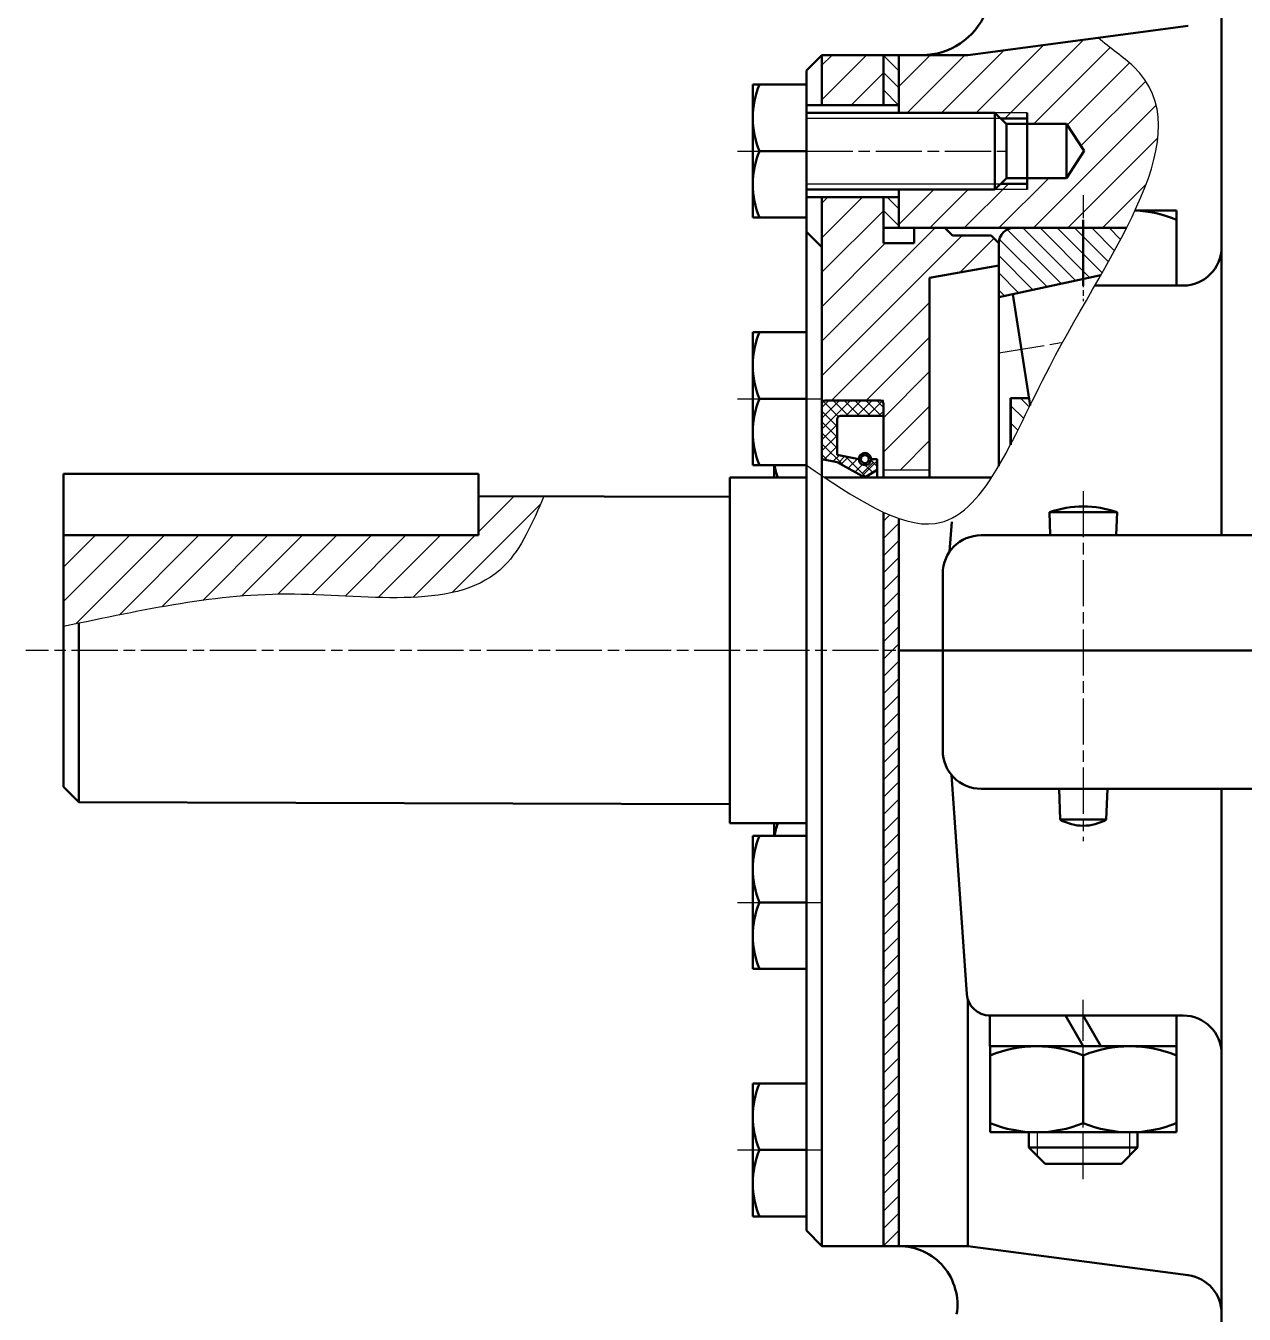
# Model space of a CAD drawing. Header units: millimetres. Extents: x -11122 to -2883, y -3177 to -1688.
# Drawn here: x -7658.4 to -7499.8, y -2657 to -2489.3 of the extents above; entities that cross this region are included whole.
import ezdxf

# ---------------------------------------------------------------- set-up
doc = ezdxf.new("R2010")
doc.units = ezdxf.units.MM
doc.header["$LTSCALE"] = 0.5
doc.linetypes.add('AM_ISO08W050', pattern=[18, 12, -1.5, 3, -1.5])
doc.linetypes.add('AM_ISO08W050x2', pattern=[9, 6, -0.75, 1.5, -0.75])
for name, color, linetype, lineweight in [('AM_0', 7, 'Continuous', 50), ('AM_0N', 7, 'Continuous', 50), ('AM_4', 3, 'Continuous', 25), ('AM_7', 4, 'AM_ISO08W050', 25), ('AM_8N', 1, 'Continuous', 25), ('duong_dam', 7, 'Continuous', 50), ('nét đậm', 7, 'Continuous', 50)]:
    doc.layers.add(name, color=color, linetype=linetype, lineweight=lineweight)
pattern_1 = [(45, (0, 0), (-2.245064030267288, 2.245064030267288), [])]
pattern_2 = [(135, (0, 0), (-1.122532015133644, -1.122532015133644), [])]

msp = doc.modelspace()

# ---------------------------------------------------------------- hatches: boundary and pattern name
at = {"layer": 'AM_7', "lineweight": 25}
h = msp.add_hatch(dxfattribs=at)
h.set_pattern_fill('ANSI31', color=256)
h.set_pattern_definition([(45, (-8926.646207512727, -5495.487000423553), (-2.245064030267288, 2.245064030267288), [])])
edge = h.paths.add_edge_path()
edge.add_spline(control_points=[(-7515.161809192278, -2515.598235534067), (-7510.904182177324, -2507.201898470954), (-7508.322023857749, -2497.99382949726), (-7517.335243558196, -2492.189512975829), (-7518.850264285968, -2490.844018757228)], knot_values=[59.98348533501261, 59.98348533501261, 59.98348533501261, 59.98348533501261, 84.16502906134838, 90.14529633920203, 90.14529633920328, 90.14529633920328, 90.14529633920328], degree=3, periodic=0)
edge.add_line((-7518.850264285968, -2490.844018757229), (-7535.788854884942, -2493.098235534057))
edge.add_line((-7535.788854884941, -2493.098235534057), (-7541.792735143939, -2493.098235534057))
edge.add_line((-7541.792735143939, -2493.098235534057), (-7544.788854884921, -2493.098235534056))
edge.add_line((-7544.788854884921, -2493.098235534056), (-7544.788854884921, -2500.598235534056))
edge.add_line((-7544.788854884921, -2500.598235534056), (-7532.288854884921, -2500.598235534056))
edge.add_line((-7532.288854884921, -2500.598235534056), (-7531.538854884921, -2501.348235534056))
edge.add_line((-7531.538854884921, -2501.348235534056), (-7528.072187784921, -2501.348230954579))
edge.add_line((-7528.072187784921, -2501.348230954579), (-7528.072186862191, -2502.046738504577))
edge.add_line((-7528.072186862191, -2502.046738504577), (-7522.952790276899, -2502.046731741842))
edge.add_line((-7522.952790276898, -2502.046731741842), (-7520.686576770009, -2505.572475058071))
edge.add_line((-7520.686576770009, -2505.572475058071), (-7522.952780961861, -2509.098225182577))
edge.add_line((-7522.952780961861, -2509.098225182577), (-7528.072177547154, -2509.098231945316))
edge.add_line((-7528.072177547154, -2509.098231945316), (-7528.072176556403, -2509.848230954576))
edge.add_line((-7528.072176556403, -2509.848230954576), (-7531.538854884933, -2509.848235534067))
edge.add_line((-7531.538854884933, -2509.848235534067), (-7532.288854884921, -2510.598235534056))
edge.add_line((-7532.288854884921, -2510.598235534056), (-7544.788854884921, -2510.598235534056))
edge.add_line((-7544.788854884921, -2510.598235534056), (-7544.788854884921, -2515.598235534053))
edge.add_line((-7544.788854884921, -2515.598235534053), (-7515.896345728544, -2515.598235534053))
edge.add_line((-7515.896345728544, -2515.598235534053), (-7515.161809192268, -2515.598235534047))
h = msp.add_hatch(dxfattribs=at)
h.set_pattern_fill('ANSI31', color=256)
h.set_pattern_definition(pattern_1)
h.paths.add_polyline_path([(-7554.788854884913, -2493.098235534053), (-7546.788854884913, -2493.098235534054), (-7546.788854884914, -2499.598235534057), (-7554.788854884914, -2499.598235534055)])
h.paths.add_polyline_path([(-7552.788854884922, -2546.071848450747), (-7549.188854884924, -2548.071848450747), (-7547.588854884923, -2547.071848450747), (-7548.388854884923, -2545.671848450747, 1), (-7549.988854884923, -2545.671848450747), (-7552.788854884922, -2545.111848450746), (-7554.788854884922, -2545.671848450746)])
h.paths.add_polyline_path([(-7549.374641322551, -2547.674878831077), (-7549.5634837789, -2547.863721287426), (-7550.472621068996, -2547.35864501515), (-7550.081748103737, -2546.96777204989)], flags=16)
h = msp.add_hatch(dxfattribs=at)
h.set_pattern_fill('ANSI31', color=256, scale=0.5, angle=90)
h.set_pattern_definition(pattern_2)
h.paths.add_polyline_path([(-7544.788854884921, -2493.098235534053), (-7546.788854884921, -2493.098235534053), (-7546.788854884921, -2499.598235534056), (-7544.788854884921, -2499.598235534056)])
h = msp.add_hatch(dxfattribs=at)
h.set_pattern_fill('ANSI31', color=256)
h.set_pattern_definition(pattern_1)
h.paths.add_polyline_path([(-7540.788854884921, -2522.071678360412), (-7531.788854885014, -2520.484735534052), (-7531.788854885014, -2517.598235534053), (-7532.788854885014, -2516.598235534053), (-7537.788854884921, -2516.598235534053), (-7538.788854884921, -2515.598235534053), (-7542.788854884921, -2515.598235534053), (-7542.788854884921, -2517.598235534053), (-7546.788854884921, -2517.598235534053), (-7546.788854884921, -2511.598235534056), (-7554.788854884921, -2511.598235534056), (-7554.788854884921, -2538.018024581584), (-7554.735031015758, -2538.071848450747), (-7546.788854884921, -2538.071848450747), (-7546.788854884921, -2547.071848450747), (-7540.788854884921, -2547.071848450749)])
at = {"layer": 'AM_7'}
h = msp.add_hatch(dxfattribs=at)
h.set_pattern_fill('ANSI31', color=256, scale=0.5, angle=90)
h.set_pattern_definition(pattern_2)
h.paths.add_polyline_path([(-7544.788854884921, -2511.598235534056), (-7546.788854884921, -2511.598235534056), (-7546.788854884921, -2515.598235534053), (-7544.788854884921, -2515.598235534053)])
at = {"layer": 'AM_7', "lineweight": 25}
h = msp.add_hatch(dxfattribs=at)
h.set_pattern_fill('ANSI31', color=256, scale=0.5, angle=90)
h.set_pattern_definition([(135, (-8926.646207512727, -5495.487000423553), (-1.122532015133644, -1.122532015133644), [])])
edge = h.paths.add_edge_path()
edge.add_spline(control_points=[(-7518.492250750065, -2521.731669174428), (-7517.305827048589, -2519.640543754548), (-7516.172220059001, -2517.590836149253), (-7515.161809192279, -2515.598235534068)], knot_values=[54.24477349637989, 54.24477349637989, 54.24477349637989, 54.24477349637989, 59.98348533501261, 59.98348533501261, 59.98348533501261, 59.98348533501261], degree=3, periodic=0)
edge.add_line((-7515.161809192268, -2515.598235534047), (-7529.788854885015, -2515.598235534047))
edge.add_arc((-7529.788854885014, -2517.598235534047), 2, 90, 180)
edge.add_line((-7531.788854885014, -2517.598235534047), (-7531.788854885014, -2524.598235534047))
edge.add_line((-7531.788854885014, -2524.598235534047), (-7518.492250750066, -2521.731669174429))
edge = h.paths.add_edge_path()
edge.add_line((-7527.692566125615, -2538.688758685221), (-7527.840890373393, -2537.737587069258))
edge.add_line((-7527.840890373393, -2537.737587069258), (-7530.25623709577, -2537.737587069258))
edge.add_line((-7530.256237095771, -2537.737587069258), (-7530.256237095771, -2543.806071579771))
edge.add_spline(control_points=[(-7530.256237095771, -2543.806071579772), (-7529.40888110762, -2542.189956427464), (-7528.563776884401, -2540.463772506262), (-7527.692566125615, -2538.688758685222)], knot_values=[34.46623545732745, 34.46623545732745, 34.46623545732745, 34.46623545732745, 39.21529286257083, 39.21529286257083, 39.21529286257083, 39.21529286257083], degree=3, periodic=0)
at = {"layer": 'AM_7'}
h = msp.add_hatch(dxfattribs=at)
h.set_pattern_fill('ANSI31', color=256)
h.set_pattern_definition([(45, (-9329.45402428462, -3678.953907929056), (-2.245064030267288, 2.245064030267288), [])])
edge = h.paths.add_edge_path()
edge.add_spline(control_points=[(-7653.468854884919, -2567.465232904401), (-7642.648823934932, -2565.24265278703), (-7625.039301789416, -2561.15448277601), (-7597.74471550711, -2566.336966046748), (-7592.428613124211, -2553.920479149054), (-7590.967656807008, -2550.508215113472)], knot_values=[0, 0, 0, 0, 28.26298168017076, 55.81386804582638, 66.25462458124713, 66.25462458124713, 66.25462458124713, 66.25462458124713], degree=3, periodic=0)
edge.add_line((-7590.967656807007, -2550.508215113472), (-7599.468854884919, -2550.485841812831))
edge.add_line((-7599.468854884919, -2550.485841812831), (-7599.468854884919, -2555.598617575691))
edge.add_line((-7599.46885488492, -2555.598617575691), (-7653.468854884919, -2555.598617575691))
edge.add_line((-7653.468854884919, -2555.598617575691), (-7653.468854884919, -2567.465232904401))
h = msp.add_hatch(dxfattribs=at)
h.set_pattern_fill('ANSI31', color=256, scale=0.5)
h.set_pattern_definition([(45, (0, 0), (-1.122532015133644, 1.122532015133644), [])])
h.paths.add_polyline_path([(-7546.383023640221, -2552.859944272579), (-7546.788854884921, -2552.676811369501), (-7546.788854884921, -2648.098235534055), (-7544.788854884921, -2648.098235534055), (-7544.788854884921, -2553.485295320079), (-7545.182793690436, -2553.34587995627), (-7545.579878068146, -2553.194901222632), (-7545.979993042961, -2553.032781775858)])

# ---------------------------------------------------------------- linework, layer by layer
msp.add_line((-7531.788854885021, -2517.598235534047), (-7531.788854885021, -2520.484735534046))
at = {"layer": 'AM_0', "lineweight": 50}
for p, q in [((-7502.788854884916, -2555.598235534057), (-7502.788854884916, -2415.040049810584)), ((-7556.788854884921, -2496.937981496211), (-7563.788854884922, -2496.937981496211)), ((-7563.788854884922, -2496.937981496211), (-7563.788854884922, -2505.598235534056)), ((-7556.788854884921, -2514.2584895719), (-7556.788854884921, -2496.937981496211)), ((-7556.788854884921, -2514.25686943453), (-7556.788854884921, -2496.93960163358)), ((-7556.788854884921, -2500.598235534055), (-7555.788854884921, -2500.598235534056)), ((-7556.788854884921, -2510.598235534055), (-7556.788854884921, -2500.598235534055)), ((-7563.788854884922, -2505.598235534056), (-7563.788854884922, -2514.2584895719)), ((-7562.930990508654, -2505.598235534056), (-7556.788854884921, -2505.598235534056)), ((-7556.788854884921, -2510.598235534056), (-7555.788854884921, -2510.598235534056)), ((-7508.664499231934, -2513.324033372594), (-7514.05403065454, -2513.324033372594)), ((-7514.054030654539, -2513.324033372594), (-7508.664499231934, -2513.324033372594)), ((-7508.664499231934, -2523.124033372594), (-7508.664499231934, -2513.324033372594)), ((-7563.788854884921, -2514.2584895719), (-7556.788854884921, -2514.2584895719)), ((-7520.788854884915, -2514.52504349937), (-7520.788854884916, -2523.124033372594)), ((-7556.788854884921, -2529.165959528658), (-7563.788854884922, -2529.165959528658)), ((-7563.788854884922, -2529.165959528658), (-7563.788854884922, -2537.826213566503)), ((-7556.788854884921, -2546.486467604347), (-7556.788854884921, -2529.165959528658)), ((-7556.788854884921, -2546.75686943453), (-7556.788854884921, -2529.43960163358)), ((-7563.788854884922, -2537.826213566503), (-7563.788854884922, -2546.486467604347)), ((-7562.930990508653, -2537.826213566503), (-7556.788854884921, -2537.826213566503)), ((-7563.788854884921, -2546.486467604347), (-7556.788854884921, -2546.486467604347)), ((-7563.788854884921, -2594.710003463761), (-7556.788854884921, -2594.710003463761)), ((-7563.788854884922, -2603.370257501605), (-7563.788854884922, -2594.710003463761)), ((-7556.788854884921, -2611.75686943453), (-7556.788854884921, -2594.43960163358)), ((-7563.788854884922, -2612.030511539449), (-7563.788854884922, -2603.370257501605)), ((-7562.930990508653, -2603.370257501605), (-7556.788854884921, -2603.370257501605)), ((-7556.788854884921, -2612.030511539449), (-7563.788854884922, -2612.030511539449)), ((-7535.788854884918, -2648.098235534055), (-7535.788854884918, -2616.034985233797)), ((-7535.788854884921, -2618.098235534054), (-7535.788854884921, -2619.698235534054)), ((-7532.938854884913, -2618.098235534054), (-7507.788854884916, -2618.098235534054)), ((-7532.938854884913, -2622.098235534055), (-7532.938854884913, -2618.098235534057)), ((-7520.788854884912, -2622.098235534055), (-7523.09825596167, -2618.098235534057)), ((-7520.788854884911, -2618.098235534057), (-7518.479453808154, -2622.098235534055)), ((-7508.638854884912, -2622.098235534055), (-7508.638854884912, -2618.098235534057)), ((-7520.788854884913, -2622.098235534053), (-7532.913210537896, -2622.098235534053)), ((-7532.913210537896, -2622.098235534053), (-7532.913210537896, -2633.298235534053)), ((-7508.664499231931, -2622.098235534053), (-7520.788854884913, -2622.098235534053)), ((-7508.664499231931, -2622.098235534053), (-7508.664499231932, -2633.298235534053)), ((-7520.788854884913, -2623.29924566083), (-7520.788854884913, -2632.097225407277)), ((-7563.788854884921, -2626.937981496208), (-7556.788854884921, -2626.937981496208)), ((-7563.788854884922, -2635.598235534052), (-7563.788854884922, -2626.937981496208)), ((-7556.788854884921, -2644.25686943453), (-7556.788854884921, -2626.93960163358)), ((-7532.913210537896, -2633.298235534053), (-7508.664499231932, -2633.298235534053)), ((-7527.853792103817, -2633.298235534054), (-7527.853792103818, -2635.29823553387)), ((-7513.723917666015, -2633.298235534053), (-7513.723917666014, -2635.29823553387)), ((-7563.788854884922, -2644.258489571896), (-7563.788854884922, -2635.598235534052)), ((-7562.930990508654, -2635.598235534052), (-7556.788854884921, -2635.598235534052)), ((-7527.853792103819, -2635.298235533871), (-7525.753792103819, -2637.398235533869)), ((-7527.853792103817, -2635.29823553387), (-7513.723917666014, -2635.29823553387)), ((-7513.723917666014, -2635.29823553387), (-7515.823917666014, -2637.39823553387)), ((-7556.788854884921, -2644.258489571896), (-7563.788854884922, -2644.258489571896))]:
    msp.add_line(p, q, dxfattribs=at)
at = {"layer": 'AM_0'}
for p, q in [((-7535.788854884918, -2493.098235534053), (-7507.129261591997, -2489.284167554757)), ((-7554.788854884921, -2493.098235534053), (-7556.788854884921, -2495.098235534053)), ((-7554.788854884921, -2493.098235534053), (-7541.792735143939, -2493.098235534053)), ((-7554.788854884921, -2499.598235534056), (-7554.788854884921, -2493.098235534054)), ((-7554.788854884921, -2493.098235534053), (-7544.788854884921, -2493.098235534053)), ((-7546.788854884921, -2493.098235534053), (-7546.788854884921, -2499.598235534056)), ((-7544.788854884921, -2500.598235534056), (-7544.788854884921, -2493.098235534053)), ((-7541.792735143939, -2493.098235534057), (-7535.788854884918, -2493.098235534057)), ((-7556.788854884921, -2646.098235534055), (-7556.788854884921, -2495.098235534053)), ((-7556.788854884921, -2548.098235534053), (-7556.788854884921, -2495.098235534053)), ((-7544.788854884921, -2499.598235534056), (-7556.788854884921, -2499.598235534056)), ((-7532.288854884921, -2500.598235534056), (-7555.788854884921, -2500.598235534056)), ((-7532.288854884921, -2500.598235534056), (-7530.788854884921, -2502.098235534056)), ((-7532.288854884921, -2510.598235534056), (-7532.288854884921, -2500.598235534056)), ((-7528.072187784921, -2501.348230954579), (-7531.538854884921, -2501.348235534056)), ((-7528.072187784921, -2501.348230954579), (-7528.07218778492, -2500.598235534055)), ((-7530.788854884921, -2509.098235534056), (-7530.788854884921, -2502.098235534056)), ((-7532.288854884921, -2510.598235534056), (-7530.788854884921, -2509.098235534056)), ((-7528.072176556403, -2509.848230954576), (-7531.538846078235, -2509.848235534056)), ((-7528.072176556403, -2509.848230954575), (-7528.072176556403, -2510.598235534056)), ((-7556.788854884921, -2511.598235534056), (-7544.788854884921, -2511.598235534056)), ((-7555.788854884921, -2510.598235534056), (-7532.288854884921, -2510.598235534056)), ((-7554.788854884921, -2648.098235534055), (-7554.788854884921, -2511.598235534056)), ((-7546.788854884921, -2511.598235534056), (-7546.788854884921, -2517.598235534053)), ((-7544.788854884921, -2515.598235534053), (-7544.788854884921, -2510.598235534056)), ((-7556.788854884921, -2516.098235534053), (-7554.788854884921, -2518.098235534053)), ((-7546.778748123932, -2515.598235534053), (-7515.896345728544, -2515.598235534053)), ((-7542.788854884921, -2517.598235534053), (-7542.788854884921, -2515.598235534053)), ((-7538.788854884921, -2515.598235534053), (-7537.788854884921, -2516.598235534053)), ((-7537.788854884921, -2516.598235534053), (-7532.788854885021, -2516.598235534053)), ((-7532.788854885021, -2516.598235534053), (-7531.788854885021, -2517.598235534053)), ((-7532.788854885021, -2516.598235534047), (-7531.788854885021, -2517.598235534047)), ((-7515.161809192234, -2515.598235534047), (-7529.788854885014, -2515.598235534047)), ((-7546.788854884921, -2517.598235534053), (-7542.788854884921, -2517.598235534053)), ((-7531.788854885014, -2517.598235534053), (-7531.788854885014, -2520.484735534052)), ((-7531.788854885014, -2517.598235534047), (-7531.788854885014, -2546.580971026072)), ((-7531.788854885021, -2520.484735534053), (-7540.788854884921, -2522.071678360412)), ((-7540.788854884921, -2522.071678360412), (-7540.788854884921, -2548.071848450748)), ((-7531.788854885014, -2524.598235534047), (-7518.492250750065, -2521.731669174429)), ((-7519.271099018209, -2523.098235534055), (-7507.788854884916, -2523.098235534055)), ((-7508.638854884919, -2523.098235534055), (-7519.271099018209, -2523.098235534055)), ((-7529.951586435333, -2524.202145534074), (-7527.692566125615, -2538.688758685221)), ((-7556.788854884921, -2548.215928569069), (-7556.788854884921, -2537.826213566503)), ((-7527.840890373393, -2537.737587069258), (-7530.256237095771, -2537.737587069258)), ((-7560.987810170158, -2548.071848450747), (-7560.987810170158, -2546.486467604347)), ((-7560.987810170158, -2548.071848450747), (-7560.987810170158, -2546.75686943453)), ((-7653.46886181116, -2588.343864088341), (-7653.46886181116, -2547.598617557462)), ((-7599.468854884919, -2547.59861757569), (-7653.468854884919, -2547.59861757569)), ((-7599.468854884919, -2550.485841812831), (-7599.468854884919, -2547.59861757569)), ((-7566.788854884918, -2548.071848450745), (-7556.788854884921, -2548.071848450747)), ((-7566.788854884918, -2593.071986976043), (-7566.788854884919, -2548.071848450745)), ((-7554.435402618928, -2548.071848450748), (-7532.708341045897, -2548.071848450749)), ((-7566.788854884918, -2550.571848450746), (-7599.468854884919, -2550.485841812831)), ((-7599.46885488492, -2555.598617575691), (-7599.468854884919, -2550.485841812831)), ((-7546.788854884921, -2648.098235534055), (-7546.788854884921, -2552.676811369588)), ((-7544.788854884921, -2618.098235534054), (-7544.788854884921, -2553.48529532008)), ((-7544.788854884921, -2553.48529532008), (-7544.788854884921, -2648.098235534055)), ((-7544.788854884921, -2648.098235534055), (-7544.788854884921, -2553.485295320081)), ((-7538.173331775967, -2557.727495486322), (-7537.899226423116, -2553.834564764359)), ((-7525.083849750207, -2555.598235534057), (-7525.188862138823, -2552.597861535666)), ((-7525.188858398838, -2552.598235534057), (-7516.388858398839, -2552.598235534057)), ((-7516.493858398839, -2555.598235534057), (-7516.388858398839, -2552.598235534057)), ((-7599.46885488492, -2555.598617575691), (-7653.468854884918, -2555.598617575691)), ((-7534.079574140452, -2555.598235534057), (-7386.788854884918, -2555.598235534057)), ((-7539.079574140452, -2583.598235534056), (-7539.079574140452, -2560.598235534055)), ((-7651.46886181116, -2590.349127652472), (-7651.46886181116, -2567.052281245515)), ((-7544.788854884921, -2570.598235534056), (-7372.788854885011, -2570.598235534057)), ((-7537.940538700316, -2586.775176305847), (-7535.931445847833, -2615.308947016073)), ((-7653.46886181116, -2588.343864088341), (-7651.468868737401, -2590.349127634244)), ((-7534.079574140452, -2588.598235534057), (-7383.49813562938, -2588.598235534057)), ((-7523.788858398839, -2592.598235534057), (-7523.928857463852, -2588.598235534057)), ((-7517.788858398839, -2592.598235534057), (-7517.648858398839, -2588.598235534057)), ((-7502.788854884916, -2747.598235534057), (-7502.788854884915, -2588.598235534057)), ((-7566.788854884917, -2590.571986976043), (-7651.46886181116, -2590.349127652472)), ((-7566.788854884918, -2593.071986976043), (-7566.788854884917, -2590.571986976043)), ((-7566.788854884917, -2590.571986976043), (-7566.788854884917, -2590.571986976043)), ((-7566.788854884918, -2593.071986976043), (-7556.788854884921, -2593.071986976043)), ((-7560.987810170158, -2593.124622617361), (-7560.987810170158, -2594.439601633578)), ((-7560.987810170158, -2593.124622617361), (-7560.987810170158, -2594.710003463761)), ((-7556.788854884921, -2603.370257501616), (-7556.788854884921, -2592.98054249905)), ((-7523.788858398839, -2592.598235534057), (-7517.788858398839, -2592.598235534057)), ((-7525.753792103818, -2637.398235533869), (-7515.823917666014, -2637.39823553387)), ((-7554.788854884921, -2648.098235534055), (-7556.788854884921, -2646.098235534055)), ((-7554.788854884921, -2648.098235534055), (-7544.788854884921, -2648.098235534055)), ((-7544.788854884921, -2648.098235534055), (-7535.788854884918, -2648.098235534055)), ((-7535.788854884918, -2648.098235534055), (-7507.129261591997, -2651.912303513353))]:
    msp.add_line(p, q, dxfattribs=at)
at = {"layer": 'AM_0', "lineweight": 25}
for p, q in [((-7510.852720020123, -2523.098235534056), (-7510.852720020123, -2523.124033372594)), ((-7546.788854884921, -2538.071848450747), (-7554.788854884921, -2538.071848450747)), ((-7546.788854884921, -2548.071848450747), (-7546.788854884921, -2538.071848450747)), ((-7546.788854884921, -2547.071848450747), (-7540.788854884921, -2547.071848450749)), ((-7532.938854884913, -2618.098235534057), (-7508.638854884912, -2618.098235534057)), ((-7508.638854884912, -2622.098235534055), (-7532.938854884913, -2622.098235534055))]:
    msp.add_line(p, q, dxfattribs=at)
at = {"layer": 'AM_0', "lineweight": 53}
msp.add_line((-7530.256237095771, -2537.737587069258), (-7530.256237095771, -2543.806071579776), dxfattribs=at)
at = {"layer": 'AM_0'}
for centre, radius, start, end in [((-7541.792735143939, -2484.098235534053), 9.00000000000341, 270, 337.4143317024394), ((-7529.788854885014, -2517.598235534047), 2, 90, 180), ((-7507.788854884916, -2518.098235534055), 5, 270, 0), ((-7554.175171464658, -2545.618499818428), 6.812638705500741, 187.3196929130205, 201.1073961674923), ((-7520.789385520435, -2564.956968214851), 13.11879996124785, 70.40090365633132, 109.5942262254291), ((-7534.079574140452, -2560.598235534055), 5, 90, 180), ((-7534.079574140452, -2583.598235534056), 5, 180, 270), ((-7554.175171464658, -2595.57797124968), 6.812638705500741, 158.892603832523, 172.6803070869795), ((-7520.788858398839, -2587.373235534057), 6.024999999999999, 240.1371656437289, 299.862834356271), ((-7544.788854884921, -2655.728496338284), 7.630260804231188, 350.5830067220105, 90), ((-7507.788854884916, -2656.86860623695), 5, 0, 82.41952164717199)]:
    msp.add_arc(centre, radius, start, end, dxfattribs=at)
at = {"layer": 'AM_0', "lineweight": 50}
for centre, radius, start, end in [((-7552.431621837887, -2501.268108515134), 11.3572330470354, 157.5878752087622, 202.4121247912378), ((-7552.431621837884, -2509.928362552978), 11.35723304703876, 157.5878752087622, 202.4121247912378), ((-7514.726677058425, -2529.224159638442), 15.90012626584843, 67.58787520874615, 87.59883316020726), ((-7552.431621837886, -2533.496086547581), 11.3572330470354, 157.5878752087622, 202.4121247912378), ((-7552.431621837883, -2542.156340585425), 11.35723304703876, 157.5878752087622, 202.4121247912378), ((-7552.431621837883, -2599.040130482683), 11.35723304703876, 157.5878752087622, 202.4121247912378), ((-7552.431621837886, -2607.700384520527), 11.3572330470354, 157.5878752087622, 202.4121247912378), ((-7532.938854884913, -2615.098235534052), 3, 184.0276090516672, 270), ((-7507.788854884916, -2623.098235534054), 5, 0, 90), ((-7526.851032711404, -2637.998361799902), 15.90012626584843, 67.58787520874641, 112.4121247912536), ((-7514.726677058423, -2637.9983617999), 15.90012626584642, 67.58787520874641, 112.4121247912536), ((-7552.431621837884, -2631.26810851513), 11.35723304703876, 157.5878752087622, 202.4121247912378), ((-7526.851032711404, -2617.398109268205), 15.90012626584843, 247.5878752087464, 292.4121247912535), ((-7514.726677058423, -2617.398109268207), 15.90012626584642, 247.5878752087464, 292.4121247912535), ((-7552.431621837887, -2639.928362552974), 11.3572330470354, 157.5878752087622, 202.4121247912378)]:
    msp.add_arc(centre, radius, start, end, dxfattribs=at)
at = {"layer": 'AM_0N', "lineweight": 50}
msp.add_line((-7554.788854884921, -2538.471848450747), (-7554.788854884921, -2540.071848450747), dxfattribs=at)
at = {"layer": 'AM_0N'}
for p, q in [((-7547.188854884921, -2538.071848450747), (-7554.388854884921, -2538.071848450747)), ((-7546.788854884921, -2545.671848450746), (-7546.788854884921, -2538.471848450747)), ((-7554.788854884921, -2540.071848450747), (-7554.788854884921, -2548.071848450747)), ((-7552.788854884921, -2540.471848450747), (-7552.788854884922, -2545.111848450746)), ((-7552.388854884922, -2540.071848450747), (-7546.788854884921, -2540.071848450747)), ((-7552.788854884922, -2545.111848450746), (-7549.988854884922, -2545.671848450747)), ((-7554.788854884922, -2545.671848450746), (-7552.788854884922, -2546.071848450747)), ((-7552.788854884922, -2546.071848450747), (-7549.188854884924, -2548.071848450747)), ((-7549.188854884924, -2548.071848450747), (-7547.588854884923, -2547.071848450747)), ((-7548.388854884923, -2545.671848450747), (-7547.588854884923, -2545.671848450747)), ((-7547.588854884923, -2547.071848450747), (-7547.588854884923, -2545.671848450747)), ((-7547.588854884923, -2547.071848450747), (-7547.588854884923, -2548.071848450747)), ((-7546.788854884921, -2545.671848450746), (-7546.788854884921, -2548.071848450747))]:
    msp.add_line(p, q, dxfattribs=at)
msp.add_circle((-7549.188854884923, -2545.671848450747), 0.52, dxfattribs=at)
for centre, radius, start, end in [((-7554.388854884922, -2538.471848450746), 0.4, 90, 179.9999999999896), ((-7547.188854884922, -2538.471848450748), 0.4, 359.9999999999896, 90), ((-7552.388854884922, -2540.471848450747), 0.4, 90, 179.9999999999896), ((-7549.188854884923, -2545.671848450747), 0.8, 359.9999999999896, 179.9999999999896), ((-7549.188854884923, -2545.671848450747), 0.8, 179.9999999999896, 359.9999999999896)]:
    msp.add_arc(centre, radius, start, end, dxfattribs=at)
at = {"layer": 'AM_4'}
for p, q in [((-7531.538854884921, -2501.348235534056), (-7556.788854884921, -2501.348235534056)), ((-7528.07218778492, -2500.598235534055), (-7532.288854884921, -2500.598235534055)), ((-7556.788854884921, -2509.848235534056), (-7531.538854884921, -2509.848235534056)), ((-7528.072176556403, -2510.598235534056), (-7532.288854884921, -2510.598235534056))]:
    msp.add_line(p, q, dxfattribs=at)
at = {"layer": 'AM_4', "lineweight": 25}
for p, q in [((-7526.803792103818, -2633.298235534055), (-7526.803792103818, -2636.34823553387)), ((-7514.773917666014, -2633.298235534055), (-7514.773917666014, -2636.34823553387))]:
    msp.add_line(p, q, dxfattribs=at)
msp.add_open_spline([(-7556.788854884921, -2546.486467604347), (-7550.720466834991, -2550.595384857125), (-7536.294368191799, -2560.363324072214), (-7524.519242097828, -2527.429007026548), (-7503.445783844289, -2501.134021505581), (-7517.335243558196, -2492.189512975829), (-7518.850264285968, -2490.844018757229)], degree=3, knots=[0, 0, 0, 0, 18.36810621611512, 43.66565057838621, 84.16502906134838, 90.14529633920203, 90.14529633920304, 90.14529633920304, 90.14529633920304], dxfattribs=at)
at = {"layer": 'AM_4'}
msp.add_open_spline([(-7590.967656807008, -2550.508215113472), (-7592.428613124211, -2553.920479149054), (-7597.74471550711, -2566.336966046748), (-7625.039301789416, -2561.15448277601), (-7642.648823934932, -2565.24265278703), (-7653.468854884919, -2567.465232904401)], degree=3, knots=[0, 0, 0, 0, 10.44075653542075, 37.99164290107637, 66.25462458124713, 66.25462458124713, 66.25462458124713, 66.25462458124713], dxfattribs=at)
at = {"layer": 'AM_7', "linetype": 'AM_ISO08W050x2'}
for p, q in [((-7565.788854884922, -2505.598235534056), (-7554.788854884922, -2505.598235534056)), ((-7520.788854884916, -2511.324033372594), (-7520.788854884916, -2525.124033372594)), ((-7565.788854884922, -2537.826213566503), (-7554.788854884922, -2537.826213566503)), ((-7565.788854884922, -2603.370257501605), (-7554.788854884921, -2603.370257501605)), ((-7565.788854884922, -2635.598235534052), (-7554.788854884921, -2635.598235534052))]:
    msp.add_line(p, q, dxfattribs=at)
at = {"layer": 'AM_7'}
for p, q in [((-7556.788854884921, -2505.598235534056), (-7530.788854884921, -2505.598235534056)), ((-7520.788826509937, -2549.838168265452), (-7520.788859862973, -2595.398235534057)), ((-7295.413851811572, -2570.598235534056), (-7658.384678509952, -2570.598235534056)), ((-7520.788854884916, -2639.406983829027), (-7520.788854884915, -2616.072930100119))]:
    msp.add_line(p, q, dxfattribs=at)
at = {"layer": 'AM_7', "lineweight": 25}
msp.add_line((-7531.788854885014, -2531.860387043799), (-7523.520590483256, -2530.494263190233), dxfattribs=at)
at = {"layer": 'AM_8N'}
for p, q in [((-7554.788854884921, -2541.775383894464), (-7551.085319441204, -2538.071848450747)), ((-7554.788854884922, -2540.361170332091), (-7552.499533003577, -2538.071848450747)), ((-7554.788854884921, -2538.946956769718), (-7553.91374656595, -2538.071848450746)), ((-7552.64350244277, -2540.163377023736), (-7554.64350244277, -2538.163377023736)), ((-7551.320817453387, -2540.071848450747), (-7553.320817453387, -2538.071848450746)), ((-7549.906603891013, -2540.071848450747), (-7551.906603891013, -2538.071848450747)), ((-7551.671105878831, -2540.071848450747), (-7549.671105878831, -2538.071848450747)), ((-7548.49239032864, -2540.071848450747), (-7550.49239032864, -2538.071848450747)), ((-7550.256892316457, -2540.071848450747), (-7548.256892316457, -2538.071848450747)), ((-7547.078176766267, -2540.071848450747), (-7549.078176766267, -2538.071848450747)), ((-7548.842678754085, -2540.071848450747), (-7546.934207327074, -2538.163377023737)), ((-7546.788854884921, -2538.946956769719), (-7547.663963203894, -2538.071848450747)), ((-7552.788854884921, -2541.432238143957), (-7554.788854884921, -2539.432238143957)), ((-7547.428465191711, -2540.071848450747), (-7546.788854884921, -2539.432238143958)), ((-7552.788854884922, -2542.846451706331), (-7554.788854884921, -2540.84645170633)), ((-7554.788854884922, -2543.189597456837), (-7552.788854884921, -2541.189597456837)), ((-7552.788854884922, -2544.260665268703), (-7554.788854884921, -2542.260665268703)), ((-7554.788854884922, -2544.60381101921), (-7552.788854884922, -2542.603811019211)), ((-7551.895673240665, -2546.568060475334), (-7554.788854884922, -2543.674878831076)), ((-7554.060409813302, -2545.81753746507), (-7554.788854884922, -2545.089092393449)), ((-7554.500374775891, -2545.729544472552), (-7552.788854884922, -2544.018024581584)), ((-7553.321863473914, -2545.965246732948), (-7552.521863473914, -2545.165246732948)), ((-7552.29089564919, -2546.348492470598), (-7551.343352171936, -2545.400948993344)), ((-7549.058896003666, -2547.990624149961), (-7551.724875907369, -2545.324644246257)), ((-7551.381758359094, -2546.853568742874), (-7550.164840869958, -2545.636651253739)), ((-7550.472621068996, -2547.35864501515), (-7549.515914786994, -2546.401938733148)), ((-7549.5634837789, -2547.863721287426), (-7547.588854884923, -2545.88909239345)), ((-7548.188610734513, -2547.446695856741), (-7549.163849043573, -2546.47145754768)), ((-7547.588854884923, -2546.632238143958), (-7548.402439976098, -2545.818653052782))]:
    msp.add_line(p, q, dxfattribs=at)
at = {"layer": 'duong_dam'}
for p, q in [((-7520.686576770009, -2505.572475058071), (-7522.952790276898, -2502.046731741842)), ((-7522.95278056753, -2509.098224569079), (-7520.686576770009, -2505.57247505807))]:
    msp.add_line(p, q, dxfattribs=at)
at = {"layer": 'nét đậm'}
for p, q in [((-7528.072183381581, -2504.681564704577), (-7528.072187784921, -2501.348230954579)), ((-7530.840346412188, -2502.046742161323), (-7522.952790276898, -2502.046731741842)), ((-7528.072186862191, -2502.046738504578), (-7528.072176556403, -2509.848230954575)), ((-7522.952780961861, -2509.098225182577), (-7522.952790276898, -2502.046731741842)), ((-7530.840339450951, -2509.098235602067), (-7522.952780961861, -2509.098225182577))]:
    msp.add_line(p, q, dxfattribs=at)

doc.saveas('drawing.dxf')
